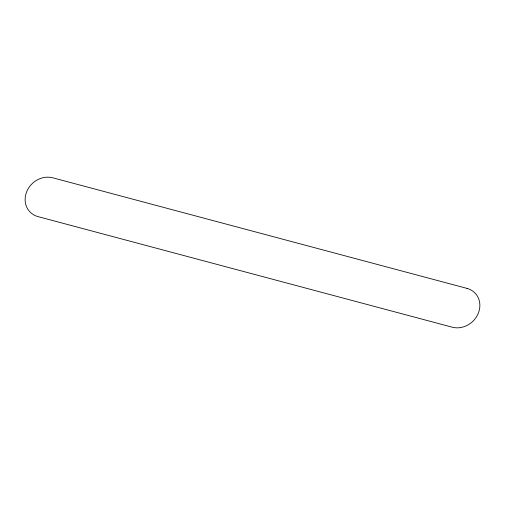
<?xml version="1.0" encoding="UTF-8"?>
<svg xmlns="http://www.w3.org/2000/svg" width="505" height="505" viewBox="0 0 505 505"><rect width="100%" height="100%" fill="white"/><g stroke="black" fill="none" stroke-linecap="round" stroke-linejoin="round"><path stroke-width="0.76" d="M467.024 288.393L52.722 177.792A21.311 18.893 -42.9 0 0 26.519 192.171A21.311 18.893 -42.9 0 0 37.976 216.607L452.278 327.208A21.311 18.893 -42.9 0 0 478.481 312.829A21.311 18.893 -42.9 0 0 467.024 288.393"/></g></svg>
